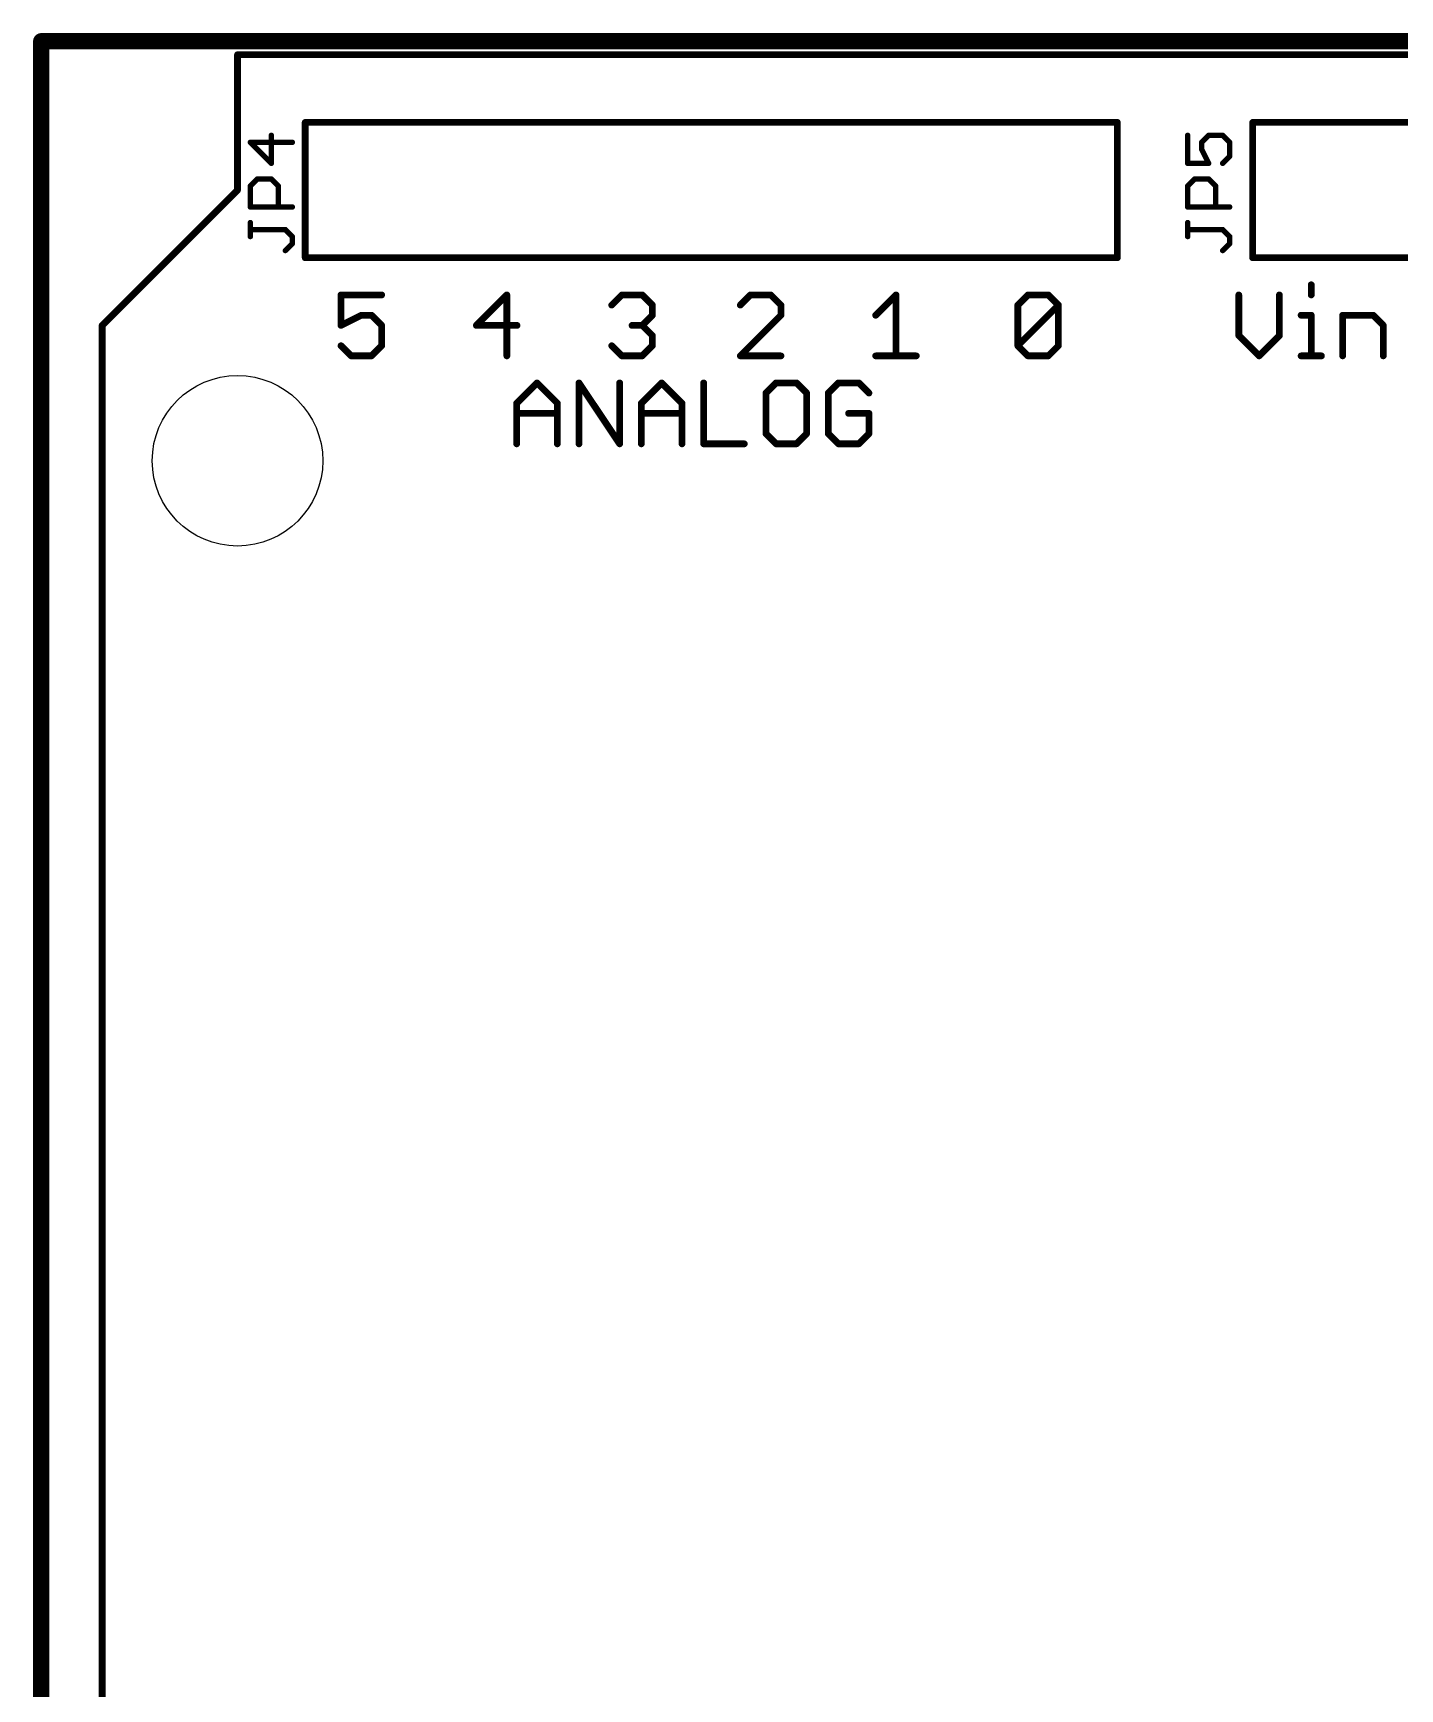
# Model space of a CAD drawing. Extents: x 0.2 to 70.4, y 8.5 to 70.6.
# Drawn here: x 0.23 to 25.88, y 39.56 to 70.64 of the extents above; entities that cross this region are included whole.
import ezdxf

# ---------------------------------------------------------------- set-up
doc = ezdxf.new("R2010")
doc.units = 0
doc.layers.add('20', color=213, linetype='CONTINUOUS')
doc.layers.add('21', color=253, linetype='CONTINUOUS')

msp = doc.modelspace()

# ---------------------------------------------------------------- linework, layer by layer
at = {"layer": '20', "const_width": 0.3048}
for points in [[(70.231, 70.485), (0.381, 70.485)], [(0.381, 70.485), (0.381, 8.636)]]:
    msp.add_lwpolyline(points, dxfattribs=at)
at = {"layer": '20', "const_width": 0.1524}
for points in [[(0.381, 70.5612, 1), (0.381, 70.4088)], [(0.4572, 70.485, 1), (0.3048, 70.485)]]:
    msp.add_lwpolyline(points, format="xyb", dxfattribs=at)
at = {"layer": '20'}
msp.add_circle((4.064, 62.611), 1.6002, dxfattribs=at)
at = {"layer": '21'}
for points, const_width in [([(4.064, 70.2628, 1), (4.064, 70.1993)], 0.0635), ([(4.0957, 70.231, 1), (4.0323, 70.231)], 0.0635), ([(5.334, 68.9928, 1), (5.334, 68.9292)], 0.0635), ([(5.3658, 68.961, 1), (5.3023, 68.961)], 0.0635), ([(20.6058, 68.961, 1), (20.5423, 68.961)], 0.0635), ([(20.574, 68.9292, 1), (20.574, 68.9928)], 0.0635), ([(23.114, 68.9928, 1), (23.114, 68.9292)], 0.0635), ([(23.1457, 68.961, 1), (23.0823, 68.961)], 0.0635), ([(4.7241, 68.7186, 1), (4.6733, 68.7186)], 0.0508), ([(21.9195, 68.7186, 1), (21.8687, 68.7186)], 0.0508), ([(22.2882, 68.744, 1), (22.2882, 68.6932)], 0.0508), ([(22.3061, 68.7006, 1), (22.2702, 68.7366)], 0.0508), ([(22.5688, 68.7366, 1), (22.5329, 68.7006)], 0.0508), ([(22.5509, 68.6932, 1), (22.5509, 68.744)], 0.0508), ([(4.3046, 68.6127, 1), (4.3046, 68.5619)], 0.0508), ([(4.3226, 68.6052, 1), (4.2867, 68.5693)], 0.0508), ([(5.0927, 68.5619, 1), (5.0927, 68.6127)], 0.0508), ([(22.1822, 68.5873, 1), (22.1314, 68.5873)], 0.0508), ([(22.1795, 68.4673, 1), (22.1341, 68.4446)], 0.0508), ([(22.1314, 68.4559, 1), (22.1822, 68.4559)], 0.0508), ([(22.1389, 68.6052, 1), (22.1748, 68.5693)], 0.0508), ([(22.7076, 68.5873, 1), (22.6568, 68.5873)], 0.0508), ([(22.6642, 68.5693, 1), (22.7002, 68.6052)], 0.0508), ([(22.7002, 68.3066, 1), (22.6642, 68.3425)], 0.0508), ([(4.6733, 68.1932, 1), (4.7241, 68.1932)], 0.0508), ([(4.6807, 68.1753, 1), (4.7166, 68.2112)], 0.0508), ([(21.8941, 68.2186, 1), (21.8941, 68.1678)], 0.0508), ([(21.8687, 68.1932, 1), (21.9195, 68.1932)], 0.0508), ([(22.2654, 68.1819, 1), (22.3109, 68.2046)], 0.0508), ([(22.2882, 68.1678, 1), (22.2882, 68.2186)], 0.0508), ([(22.5329, 68.2112, 1), (22.5688, 68.1753)], 0.0508), ([(22.6568, 68.3246, 1), (22.7076, 68.3246)], 0.0508), ([(4.0865, 67.6685, 1), (4.0415, 67.7135)], 0.0635), ([(4.33, 67.7687, 1), (4.2792, 67.7687)], 0.0508), ([(4.2867, 67.7866, 1), (4.3226, 67.7507)], 0.0508), ([(4.436, 67.9254, 1), (4.436, 67.8746)], 0.0508), ([(4.4539, 67.8821, 1), (4.418, 67.918)], 0.0508), ([(4.7166, 67.918, 1), (4.6807, 67.8821)], 0.0508), ([(4.6987, 67.8746, 1), (4.6987, 67.9254)], 0.0508), ([(4.8554, 67.7687, 1), (4.8046, 67.7687)], 0.0508), ([(4.812, 67.7507, 1), (4.848, 67.7866)], 0.0508), ([(21.9195, 67.7687, 1), (21.8687, 67.7687)], 0.0508), ([(21.8762, 67.7866, 1), (21.9121, 67.7507)], 0.0508), ([(22.0255, 67.9254, 1), (22.0255, 67.8746)], 0.0508), ([(22.0434, 67.8821, 1), (22.0075, 67.918)], 0.0508), ([(22.3061, 67.918, 1), (22.2702, 67.8821)], 0.0508), ([(22.2882, 67.8746, 1), (22.2882, 67.9254)], 0.0508), ([(22.4449, 67.7687, 1), (22.3941, 67.7687)], 0.0508), ([(22.4015, 67.7507, 1), (22.4375, 67.7866)], 0.0508), ([(4.0323, 67.691, 1), (4.0957, 67.691)], 0.0635), ([(4.3046, 67.4, 1), (4.3046, 67.3492)], 0.0508), ([(4.2792, 67.3746, 1), (4.33, 67.3746)], 0.0508), ([(4.33, 67.0814, 1), (4.2792, 67.0814)], 0.0508), ([(4.8046, 67.3746, 1), (4.8554, 67.3746)], 0.0508), ([(5.0927, 67.3492, 1), (5.0927, 67.4)], 0.0508), ([(21.8941, 67.4, 1), (21.8941, 67.3492)], 0.0508), ([(21.8687, 67.3746, 1), (21.9195, 67.3746)], 0.0508), ([(21.9195, 67.0814, 1), (21.8687, 67.0814)], 0.0508), ([(22.3941, 67.3746, 1), (22.4449, 67.3746)], 0.0508), ([(22.6822, 67.3492, 1), (22.6822, 67.4)], 0.0508), ([(4.3046, 66.9755, 1), (4.3046, 66.9247)], 0.0508), ([(4.2792, 66.8188, 1), (4.33, 66.8188)], 0.0508), ([(4.9793, 66.9681, 1), (4.9434, 66.9321)], 0.0508), ([(4.9614, 66.9247, 1), (4.9614, 66.9755)], 0.0508), ([(5.1181, 66.8188, 1), (5.0673, 66.8188)], 0.0508), ([(5.0747, 66.8008, 1), (5.1107, 66.8367)], 0.0508), ([(21.8941, 66.9755, 1), (21.8941, 66.9247)], 0.0508), ([(21.8687, 66.8188, 1), (21.9195, 66.8188)], 0.0508), ([(22.5688, 66.9681, 1), (22.5329, 66.9321)], 0.0508), ([(22.5509, 66.9247, 1), (22.5509, 66.9755)], 0.0508), ([(22.7076, 66.8188, 1), (22.6568, 66.8188)], 0.0508), ([(22.6642, 66.8008, 1), (22.7002, 66.8367)], 0.0508), ([(4.9434, 66.574, 1), (4.9793, 66.5381)], 0.0508), ([(5.0673, 66.6874, 1), (5.1181, 66.6874)], 0.0508), ([(5.1107, 66.6694, 1), (5.0747, 66.7054)], 0.0508), ([(22.5329, 66.574, 1), (22.5688, 66.5381)], 0.0508), ([(22.6568, 66.6874, 1), (22.7076, 66.6874)], 0.0508), ([(22.7002, 66.6694, 1), (22.6642, 66.7054)], 0.0508), ([(5.334, 66.4528, 1), (5.334, 66.3893)], 0.0635), ([(5.3023, 66.421, 1), (5.3658, 66.421)], 0.0635), ([(20.5423, 66.421, 1), (20.6058, 66.421)], 0.0635), ([(20.574, 66.3893, 1), (20.574, 66.4528)], 0.0635), ([(23.114, 66.4528, 1), (23.114, 66.3893)], 0.0635), ([(23.0823, 66.421, 1), (23.1457, 66.421)], 0.0635), ([(24.2449, 65.9141, 1), (24.1814, 65.9141)], 0.0635), ([(6.0061, 65.7552, 1), (6.0061, 65.6917)], 0.0635), ([(6.0379, 65.7235, 1), (5.9744, 65.7235)], 0.0635), ([(6.7688, 65.6917, 1), (6.7688, 65.7552)], 0.0635), ([(9.1498, 65.7235, 1), (9.0863, 65.7235)], 0.0635), ([(9.1405, 65.701, 1), (9.0956, 65.7459)], 0.0635), ([(11.0637, 65.5553, 1), (11.1086, 65.5104)], 0.0635), ([(11.2768, 65.7552, 1), (11.2768, 65.6917)], 0.0635), ([(11.2992, 65.701, 1), (11.2543, 65.7459)], 0.0635), ([(11.6805, 65.7459, 1), (11.6356, 65.701)], 0.0635), ([(11.6581, 65.6917, 1), (11.6581, 65.7552)], 0.0635), ([(11.8805, 65.5328, 1), (11.817, 65.5328)], 0.0635), ([(11.8263, 65.5104, 1), (11.8712, 65.5553)], 0.0635), ([(13.4767, 65.5553, 1), (13.5216, 65.5104)], 0.0635), ([(13.6898, 65.7552, 1), (13.6898, 65.6917)], 0.0635), ([(13.7122, 65.701, 1), (13.6673, 65.7459)], 0.0635), ([(14.0935, 65.7459, 1), (14.0486, 65.701)], 0.0635), ([(14.0711, 65.6917, 1), (14.0711, 65.7552)], 0.0635), ([(14.2935, 65.5328, 1), (14.23, 65.5328)], 0.0635), ([(14.2393, 65.5104, 1), (14.2842, 65.5553)], 0.0635), ([(16.4522, 65.7235, 1), (16.3887, 65.7235)], 0.0635), ([(16.4429, 65.701, 1), (16.398, 65.7459)], 0.0635), ([(18.7379, 65.5328, 1), (18.6744, 65.5328)], 0.0635), ([(18.6837, 65.5553, 1), (18.7286, 65.5104)], 0.0635), ([(18.8968, 65.7552, 1), (18.8968, 65.6917)], 0.0635), ([(18.9192, 65.701, 1), (18.8743, 65.7459)], 0.0635), ([(19.3005, 65.7459, 1), (19.2556, 65.701)], 0.0635), ([(19.2781, 65.6917, 1), (19.2781, 65.7552)], 0.0635), ([(19.5005, 65.5328, 1), (19.437, 65.5328)], 0.0635), ([(19.4463, 65.5104, 1), (19.4912, 65.5553)], 0.0635), ([(19.4912, 65.5104, 1), (19.4463, 65.5553)], 0.0635), ([(22.8849, 65.7235, 1), (22.8214, 65.7235)], 0.0635), ([(23.6475, 65.7235, 1), (23.584, 65.7235)], 0.0635), ([(24.1814, 65.7235, 1), (24.2449, 65.7235)], 0.0635), ([(6.3874, 65.3739, 1), (6.3874, 65.3104)], 0.0635), ([(6.4016, 65.3138, 1), (6.3732, 65.3705)], 0.0635), ([(6.6005, 65.3646, 1), (6.5556, 65.3197)], 0.0635), ([(6.5781, 65.3104, 1), (6.5781, 65.3739)], 0.0635), ([(11.817, 65.3422, 1), (11.8805, 65.3422)], 0.0635), ([(11.8712, 65.3197, 1), (11.8263, 65.3646)], 0.0635), ([(14.23, 65.3422, 1), (14.2935, 65.3422)], 0.0635), ([(14.2842, 65.3197, 1), (14.2393, 65.3646)], 0.0635), ([(16.0167, 65.3646, 1), (16.0616, 65.3197)], 0.0635), ([(24.0225, 65.3739, 1), (24.0225, 65.3104)], 0.0635), ([(24.2449, 65.3422, 1), (24.1814, 65.3422)], 0.0635), ([(24.2132, 65.3104, 1), (24.2132, 65.3739)], 0.0635), ([(24.8338, 65.3422, 1), (24.7703, 65.3422)], 0.0635), ([(24.8021, 65.3739, 1), (24.8021, 65.3104)], 0.0635), ([(25.3965, 65.3646, 1), (25.3516, 65.3197)], 0.0635), ([(25.3741, 65.3104, 1), (25.3741, 65.3739)], 0.0635), ([(1.5015, 65.1735, 1), (1.5465, 65.1285)], 0.0635), ([(1.5557, 65.151, 1), (1.4923, 65.151)], 0.0635), ([(5.9919, 65.1799, 1), (6.0203, 65.1231)], 0.0635), ([(5.9744, 65.1515, 1), (6.0379, 65.1515)], 0.0635), ([(6.8005, 65.1515, 1), (6.737, 65.1515)], 0.0635), ([(6.7463, 65.129, 1), (6.7912, 65.1739)], 0.0635), ([(8.5461, 65.1832, 1), (8.5461, 65.1197)], 0.0635), ([(8.5237, 65.1739, 1), (8.5686, 65.129)], 0.0635), ([(9.3088, 65.1197, 1), (9.3088, 65.1832)], 0.0635), ([(11.4674, 65.1832, 1), (11.4674, 65.1197)], 0.0635), ([(11.6805, 65.1739, 1), (11.6356, 65.129)], 0.0635), ([(11.6356, 65.1739, 1), (11.6805, 65.129)], 0.0635), ([(11.6581, 65.1197, 1), (11.6581, 65.1832)], 0.0635), ([(11.8805, 64.9608, 1), (11.817, 64.9608)], 0.0635), ([(11.8263, 64.9384, 1), (11.8712, 64.9833)], 0.0635), ([(22.8756, 64.9833, 1), (22.8307, 64.9384)], 0.0635), ([(22.8214, 64.9608, 1), (22.8849, 64.9608)], 0.0635), ([(23.584, 64.9608, 1), (23.6475, 64.9608)], 0.0635), ([(23.6382, 64.9384, 1), (23.5933, 64.9833)], 0.0635), ([(25.5965, 65.1515, 1), (25.533, 65.1515)], 0.0635), ([(25.5423, 65.129, 1), (25.5872, 65.1739)], 0.0635), ([(6.0286, 64.7926, 1), (5.9837, 64.7477)], 0.0635), ([(6.1968, 64.6113, 1), (6.1968, 64.5478)], 0.0635), ([(6.5781, 64.5478, 1), (6.5781, 64.6113)], 0.0635), ([(6.737, 64.7702, 1), (6.8005, 64.7702)], 0.0635), ([(6.7912, 64.7477, 1), (6.7463, 64.7926)], 0.0635), ([(11.1086, 64.7926, 1), (11.0637, 64.7477)], 0.0635), ([(11.2768, 64.6113, 1), (11.2768, 64.5478)], 0.0635), ([(11.6581, 64.5478, 1), (11.6581, 64.6113)], 0.0635), ([(11.817, 64.7702, 1), (11.8805, 64.7702)], 0.0635), ([(11.8712, 64.7477, 1), (11.8263, 64.7926)], 0.0635), ([(13.4991, 64.6113, 1), (13.4991, 64.5478)], 0.0635), ([(14.2618, 64.5478, 1), (14.2618, 64.6113)], 0.0635), ([(16.0391, 64.6113, 1), (16.0391, 64.5478)], 0.0635), ([(16.8018, 64.5478, 1), (16.8018, 64.6113)], 0.0635), ([(18.6744, 64.7702, 1), (18.7379, 64.7702)], 0.0635), ([(18.7286, 64.7926, 1), (18.6837, 64.7477)], 0.0635), ([(18.6837, 64.7926, 1), (18.7286, 64.7477)], 0.0635), ([(18.8968, 64.6113, 1), (18.8968, 64.5478)], 0.0635), ([(19.2781, 64.5478, 1), (19.2781, 64.6113)], 0.0635), ([(19.437, 64.7702, 1), (19.5005, 64.7702)], 0.0635), ([(19.4912, 64.7477, 1), (19.4463, 64.7926)], 0.0635), ([(24.0225, 64.6113, 1), (24.0225, 64.5478)], 0.0635), ([(24.4038, 64.5478, 1), (24.4038, 64.6113)], 0.0635), ([(6.1743, 64.557, 1), (6.2192, 64.602)], 0.0635), ([(6.5556, 64.602, 1), (6.6005, 64.557)], 0.0635), ([(9.0863, 64.5795, 1), (9.1498, 64.5795)], 0.0635), ([(11.2543, 64.557, 1), (11.2992, 64.602)], 0.0635), ([(11.6356, 64.602, 1), (11.6805, 64.557)], 0.0635), ([(13.4767, 64.602, 1), (13.5216, 64.557)], 0.0635), ([(16.3887, 64.5795, 1), (16.4522, 64.5795)], 0.0635), ([(18.8743, 64.557, 1), (18.9192, 64.602)], 0.0635), ([(19.2556, 64.602, 1), (19.3005, 64.557)], 0.0635), ([(23.212, 64.602, 1), (23.2569, 64.557)], 0.0635), ([(23.212, 64.557, 1), (23.2569, 64.602)], 0.0635), ([(24.1814, 64.5795, 1), (24.2449, 64.5795)], 0.0635), ([(24.7703, 64.5795, 1), (24.8338, 64.5795)], 0.0635), ([(25.533, 64.5795, 1), (25.5965, 64.5795)], 0.0635), ([(9.7069, 64.0949, 1), (9.662, 64.05)], 0.0635), ([(9.7069, 64.05, 1), (9.662, 64.0949)], 0.0635), ([(10.5043, 64.0725, 1), (10.4407, 64.0725)], 0.0635), ([(10.4989, 64.0901, 1), (10.4461, 64.0549)], 0.0635), ([(11.2669, 64.0725, 1), (11.2034, 64.0725)], 0.0635), ([(12.0457, 64.0949, 1), (12.0008, 64.05)], 0.0635), ([(12.0457, 64.05, 1), (12.0008, 64.0949)], 0.0635), ([(12.843, 64.0725, 1), (12.7795, 64.0725)], 0.0635), ([(14.1714, 64.1042, 1), (14.1714, 64.0407)], 0.0635), ([(14.1938, 64.05, 1), (14.1489, 64.0949)], 0.0635), ([(14.5751, 64.0949, 1), (14.5302, 64.05)], 0.0635), ([(14.5527, 64.0407, 1), (14.5527, 64.1042)], 0.0635), ([(15.3407, 64.1042, 1), (15.3407, 64.0407)], 0.0635), ([(15.3632, 64.05, 1), (15.3183, 64.0949)], 0.0635), ([(15.7445, 64.0949, 1), (15.6996, 64.05)], 0.0635), ([(15.7221, 64.0407, 1), (15.7221, 64.1042)], 0.0635), ([(9.3349, 63.6912, 1), (9.2714, 63.6912)], 0.0635), ([(9.2807, 63.7136, 1), (9.3256, 63.6687)], 0.0635), ([(10.0975, 63.6912, 1), (10.034, 63.6912)], 0.0635), ([(10.0433, 63.6687, 1), (10.0882, 63.7136)], 0.0635), ([(11.6736, 63.6912, 1), (11.6101, 63.6912)], 0.0635), ([(11.6194, 63.7136, 1), (11.6643, 63.6687)], 0.0635), ([(12.4363, 63.6912, 1), (12.3728, 63.6912)], 0.0635), ([(12.3821, 63.6687, 1), (12.427, 63.7136)], 0.0635), ([(14.0124, 63.8818, 1), (13.9489, 63.8818)], 0.0635), ([(13.9582, 63.9043, 1), (14.0031, 63.8594)], 0.0635), ([(14.7751, 63.8818, 1), (14.7116, 63.8818)], 0.0635), ([(14.7209, 63.8594, 1), (14.7658, 63.9043)], 0.0635), ([(15.1818, 63.8818, 1), (15.1183, 63.8818)], 0.0635), ([(15.1276, 63.9043, 1), (15.1725, 63.8594)], 0.0635), ([(15.8903, 63.8594, 1), (15.9352, 63.9043)], 0.0635), ([(9.3031, 63.5322, 1), (9.3031, 63.4687)], 0.0635), ([(10.0658, 63.4687, 1), (10.0658, 63.5322)], 0.0635), ([(11.6419, 63.5322, 1), (11.6419, 63.4687)], 0.0635), ([(12.4045, 63.4687, 1), (12.4045, 63.5322)], 0.0635), ([(15.5314, 63.5322, 1), (15.5314, 63.4687)], 0.0635), ([(15.9445, 63.5005, 1), (15.881, 63.5005)], 0.0635), ([(15.9127, 63.4687, 1), (15.9127, 63.5322)], 0.0635), ([(14.0031, 63.1416, 1), (13.9582, 63.0967)], 0.0635), ([(13.9489, 63.1192, 1), (14.0124, 63.1192)], 0.0635), ([(14.7116, 63.1192, 1), (14.7751, 63.1192)], 0.0635), ([(14.7658, 63.0967, 1), (14.7209, 63.1416)], 0.0635), ([(15.1183, 63.1192, 1), (15.1818, 63.1192)], 0.0635), ([(15.1725, 63.1416, 1), (15.1276, 63.0967)], 0.0635), ([(15.881, 63.1192, 1), (15.9445, 63.1192)], 0.0635), ([(15.9352, 63.0967, 1), (15.8903, 63.1416)], 0.0635), ([(9.2714, 62.9285, 1), (9.3349, 62.9285)], 0.0635), ([(10.034, 62.9285, 1), (10.0975, 62.9285)], 0.0635), ([(10.4407, 62.9285, 1), (10.5043, 62.9285)], 0.0635), ([(11.2034, 62.9285, 1), (11.2669, 62.9285)], 0.0635), ([(11.2087, 62.9109, 1), (11.2616, 62.9461)], 0.0635), ([(11.6101, 62.9285, 1), (11.6736, 62.9285)], 0.0635), ([(12.3728, 62.9285, 1), (12.4363, 62.9285)], 0.0635), ([(12.8113, 62.9603, 1), (12.8113, 62.8967)], 0.0635), ([(12.7795, 62.9285, 1), (12.843, 62.9285)], 0.0635), ([(13.5739, 62.8967, 1), (13.5739, 62.9603)], 0.0635), ([(14.1714, 62.9603, 1), (14.1714, 62.8967)], 0.0635), ([(14.1489, 62.906, 1), (14.1938, 62.951)], 0.0635), ([(14.5302, 62.951, 1), (14.5751, 62.906)], 0.0635), ([(14.5527, 62.8967, 1), (14.5527, 62.9603)], 0.0635), ([(15.3407, 62.9603, 1), (15.3407, 62.8967)], 0.0635), ([(15.3183, 62.906, 1), (15.3632, 62.951)], 0.0635), ([(15.6996, 62.951, 1), (15.7445, 62.906)], 0.0635), ([(15.7221, 62.8967, 1), (15.7221, 62.9603)], 0.0635)]:
    msp.add_lwpolyline(points, format="xyb", dxfattribs=dict(at, const_width=const_width))
for points, const_width in [([(4.064, 67.691), (4.064, 70.231)], 0.127), ([(4.064, 70.231), (70.104, 70.231)], 0.127), ([(5.334, 66.421), (5.334, 68.961)], 0.127), ([(5.334, 68.961), (20.574, 68.961)], 0.127), ([(20.574, 68.961), (20.574, 66.421)], 0.127), ([(23.114, 66.421), (23.114, 68.961)], 0.127), ([(23.114, 68.961), (43.434, 68.961)], 0.127), ([(4.6987, 68.1932), (4.6987, 68.7186)], 0.1016), ([(21.8941, 68.7186), (21.8941, 68.1932)], 0.1016), ([(22.1568, 68.5873), (22.2882, 68.7186)], 0.1016), ([(22.2882, 68.7186), (22.5509, 68.7186)], 0.1016), ([(22.5509, 68.7186), (22.6822, 68.5873)], 0.1016), ([(5.0927, 68.5873), (4.3046, 68.5873)], 0.1016), ([(4.3046, 68.5873), (4.6987, 68.1932)], 0.1016), ([(22.1568, 68.4559), (22.1568, 68.5873)], 0.1016), ([(22.2882, 68.1932), (22.1568, 68.4559)], 0.1016), ([(22.6822, 68.3246), (22.5509, 68.1932)], 0.1016), ([(22.6822, 68.5873), (22.6822, 68.3246)], 0.1016), ([(21.8941, 68.1932), (22.2882, 68.1932)], 0.1016), ([(1.524, 65.151), (4.064, 67.691)], 0.127), ([(4.3046, 67.7687), (4.436, 67.9)], 0.1016), ([(4.3046, 67.3746), (4.3046, 67.7687)], 0.1016), ([(4.436, 67.9), (4.6987, 67.9)], 0.1016), ([(4.6987, 67.9), (4.83, 67.7687)], 0.1016), ([(4.83, 67.7687), (4.83, 67.3746)], 0.1016), ([(21.8941, 67.7687), (22.0255, 67.9)], 0.1016), ([(21.8941, 67.3746), (21.8941, 67.7687)], 0.1016), ([(22.0255, 67.9), (22.2882, 67.9)], 0.1016), ([(22.2882, 67.9), (22.4195, 67.7687)], 0.1016), ([(22.4195, 67.7687), (22.4195, 67.3746)], 0.1016), ([(5.0927, 67.3746), (4.3046, 67.3746)], 0.1016), ([(4.3046, 66.8188), (4.3046, 67.0814)], 0.1016), ([(22.6822, 67.3746), (21.8941, 67.3746)], 0.1016), ([(21.8941, 66.8188), (21.8941, 67.0814)], 0.1016), ([(4.9614, 66.9501), (4.3046, 66.9501)], 0.1016), ([(5.0927, 66.8188), (4.9614, 66.9501)], 0.1016), ([(5.0927, 66.6874), (5.0927, 66.8188)], 0.1016), ([(22.5509, 66.9501), (21.8941, 66.9501)], 0.1016), ([(22.6822, 66.8188), (22.5509, 66.9501)], 0.1016), ([(22.6822, 66.6874), (22.6822, 66.8188)], 0.1016), ([(4.9614, 66.5561), (5.0927, 66.6874)], 0.1016), ([(22.5509, 66.5561), (22.6822, 66.6874)], 0.1016), ([(20.574, 66.421), (5.334, 66.421)], 0.127), ([(43.434, 66.421), (23.114, 66.421)], 0.127), ([(24.2132, 65.9141), (24.2132, 65.7235)], 0.127), ([(6.7688, 65.7235), (6.0061, 65.7235)], 0.127), ([(6.0061, 65.7235), (6.0061, 65.1515)], 0.127), ([(9.1181, 65.7235), (8.5461, 65.1515)], 0.127), ([(9.1181, 64.5795), (9.1181, 65.7235)], 0.127), ([(11.0861, 65.5328), (11.2768, 65.7235)], 0.127), ([(11.2768, 65.7235), (11.6581, 65.7235)], 0.127), ([(11.6581, 65.7235), (11.8488, 65.5328)], 0.127), ([(11.8488, 65.5328), (11.8488, 65.3422)], 0.127), ([(13.6898, 65.7235), (13.4991, 65.5328)], 0.127), ([(14.0711, 65.7235), (13.6898, 65.7235)], 0.127), ([(14.2618, 65.5328), (14.0711, 65.7235)], 0.127), ([(14.2618, 65.3422), (14.2618, 65.5328)], 0.127), ([(16.0391, 65.3422), (16.4204, 65.7235)], 0.127), ([(16.4204, 65.7235), (16.4204, 64.5795)], 0.127), ([(18.7061, 65.5328), (18.8968, 65.7235)], 0.127), ([(18.7061, 64.7702), (18.7061, 65.5328)], 0.127), ([(18.7061, 64.7702), (19.4688, 65.5328)], 0.127), ([(18.8968, 65.7235), (19.2781, 65.7235)], 0.127), ([(19.2781, 65.7235), (19.4688, 65.5328)], 0.127), ([(19.4688, 65.5328), (19.4688, 64.7702)], 0.127), ([(22.8531, 65.7235), (22.8531, 64.9608)], 0.127), ([(23.6158, 64.9608), (23.6158, 65.7235)], 0.127), ([(6.0061, 65.1515), (6.3874, 65.3422)], 0.127), ([(6.3874, 65.3422), (6.5781, 65.3422)], 0.127), ([(6.5781, 65.3422), (6.7688, 65.1515)], 0.127), ([(11.8488, 65.3422), (11.6581, 65.1515)], 0.127), ([(13.4991, 64.5795), (14.2618, 65.3422)], 0.127), ([(24.0225, 65.3422), (24.2132, 65.3422)], 0.127), ([(24.2132, 65.3422), (24.2132, 64.5795)], 0.127), ([(24.8021, 64.5795), (24.8021, 65.3422)], 0.127), ([(24.8021, 65.3422), (25.3741, 65.3422)], 0.127), ([(25.3741, 65.3422), (25.5647, 65.1515)], 0.127), ([(1.524, 32.385), (1.524, 65.151)], 0.127), ([(6.7688, 65.1515), (6.7688, 64.7702)], 0.127), ([(8.5461, 65.1515), (9.3088, 65.1515)], 0.127), ([(11.6581, 65.1515), (11.4674, 65.1515)], 0.127), ([(11.6581, 65.1515), (11.8488, 64.9608)], 0.127), ([(11.8488, 64.9608), (11.8488, 64.7702)], 0.127), ([(22.8531, 64.9608), (23.2344, 64.5795)], 0.127), ([(23.2344, 64.5795), (23.6158, 64.9608)], 0.127), ([(25.5647, 65.1515), (25.5647, 64.5795)], 0.127), ([(6.1968, 64.5795), (6.0061, 64.7702)], 0.127), ([(6.5781, 64.5795), (6.1968, 64.5795)], 0.127), ([(6.7688, 64.7702), (6.5781, 64.5795)], 0.127), ([(11.2768, 64.5795), (11.0861, 64.7702)], 0.127), ([(11.6581, 64.5795), (11.2768, 64.5795)], 0.127), ([(11.8488, 64.7702), (11.6581, 64.5795)], 0.127), ([(14.2618, 64.5795), (13.4991, 64.5795)], 0.127), ([(16.0391, 64.5795), (16.8018, 64.5795)], 0.127), ([(18.8968, 64.5795), (18.7061, 64.7702)], 0.127), ([(19.2781, 64.5795), (18.8968, 64.5795)], 0.127), ([(19.4688, 64.7702), (19.2781, 64.5795)], 0.127), ([(24.0225, 64.5795), (24.4038, 64.5795)], 0.127), ([(9.3031, 63.6912), (9.6844, 64.0725)], 0.127), ([(9.6844, 64.0725), (10.0658, 63.6912)], 0.127), ([(10.4725, 62.9285), (10.4725, 64.0725)], 0.127), ([(10.4725, 64.0725), (11.2352, 62.9285)], 0.127), ([(11.2352, 62.9285), (11.2352, 64.0725)], 0.127), ([(11.6419, 63.6912), (12.0232, 64.0725)], 0.127), ([(12.0232, 64.0725), (12.4045, 63.6912)], 0.127), ([(12.8113, 64.0725), (12.8113, 62.9285)], 0.127), ([(14.1714, 64.0725), (13.9807, 63.8818)], 0.127), ([(14.5527, 64.0725), (14.1714, 64.0725)], 0.127), ([(14.7433, 63.8818), (14.5527, 64.0725)], 0.127), ([(15.3407, 64.0725), (15.1501, 63.8818)], 0.127), ([(15.7221, 64.0725), (15.3407, 64.0725)], 0.127), ([(15.9127, 63.8818), (15.7221, 64.0725)], 0.127), ([(9.3031, 62.9285), (9.3031, 63.6912)], 0.127), ([(10.0658, 63.6912), (10.0658, 62.9285)], 0.127), ([(11.6419, 62.9285), (11.6419, 63.6912)], 0.127), ([(12.4045, 63.6912), (12.4045, 62.9285)], 0.127), ([(13.9807, 63.8818), (13.9807, 63.1192)], 0.127), ([(14.7433, 63.1192), (14.7433, 63.8818)], 0.127), ([(15.1501, 63.8818), (15.1501, 63.1192)], 0.127), ([(9.3031, 63.5005), (10.0658, 63.5005)], 0.127), ([(11.6419, 63.5005), (12.4045, 63.5005)], 0.127), ([(15.9127, 63.5005), (15.5314, 63.5005)], 0.127), ([(15.9127, 63.1192), (15.9127, 63.5005)], 0.127), ([(13.9807, 63.1192), (14.1714, 62.9285)], 0.127), ([(14.5527, 62.9285), (14.7433, 63.1192)], 0.127), ([(15.1501, 63.1192), (15.3407, 62.9285)], 0.127), ([(15.7221, 62.9285), (15.9127, 63.1192)], 0.127), ([(12.8113, 62.9285), (13.5739, 62.9285)], 0.127), ([(14.1714, 62.9285), (14.5527, 62.9285)], 0.127), ([(15.3407, 62.9285), (15.7221, 62.9285)], 0.127)]:
    msp.add_lwpolyline(points, dxfattribs=dict(at, const_width=const_width))

doc.saveas('drawing.dxf')
